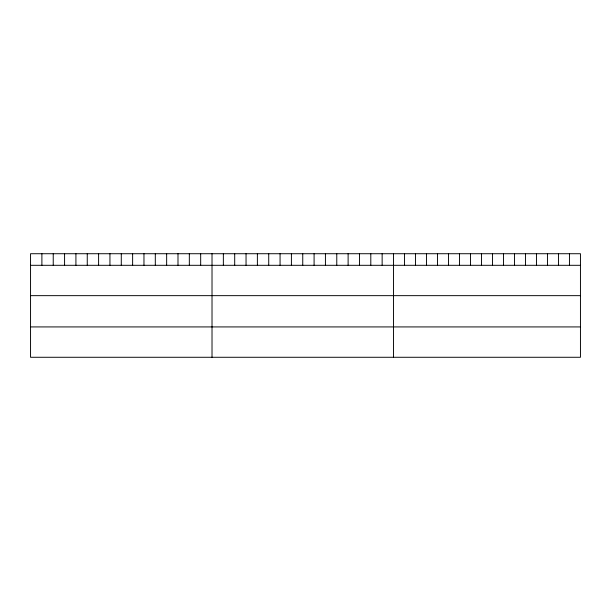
<?xml version="1.0" encoding="UTF-8"?>
<svg xmlns="http://www.w3.org/2000/svg" width="611" height="611" viewBox="0 0 611 611"><rect width="100%" height="100%" fill="white"/><g stroke="black" fill="none" stroke-linecap="round" stroke-linejoin="round"><path stroke-width="0.92" d="M580.45 265.304L580.45 357.275L30.55 357.275L30.55 253.725L580.45 253.725L580.45 265.304L30.55 265.304M30.55 295.655L580.45 295.655M30.55 326.923L580.45 326.923M569.452 253.725L569.452 265.304M558.454 253.725L558.454 265.304M547.456 253.725L547.456 265.304M536.458 253.725L536.458 265.304M525.46 253.725L525.46 265.304M514.462 253.725L514.462 265.304M503.464 253.725L503.464 265.304M492.466 253.725L492.466 265.304M481.468 253.725L481.468 265.304M470.47 253.725L470.47 265.304M459.472 253.725L459.472 265.304M448.474 253.725L448.474 265.304M437.476 253.725L437.476 265.304M426.478 253.725L426.478 265.304M415.48 253.725L415.48 265.304M404.482 253.725L404.482 265.304M393.484 253.725L393.484 357.275M382.142 253.725L382.142 265.304M370.801 253.725L370.801 265.304M359.459 253.725L359.459 265.304M348.117 253.725L348.117 265.304M336.776 253.725L336.776 265.304M325.434 253.725L325.434 265.304M314.092 253.725L314.092 265.304M302.75 253.725L302.75 265.304M291.409 253.725L291.409 265.304M280.067 253.725L280.067 265.304M268.725 253.725L268.725 265.304M257.384 253.725L257.384 265.304M246.042 253.725L246.042 265.304M234.7 253.725L234.7 265.304M223.359 253.725L223.359 265.304M212.017 253.725L212.017 357.275M200.675 253.725L200.675 265.304M189.334 253.725L189.334 265.304M177.992 253.725L177.992 265.304M166.65 253.725L166.65 265.304M155.309 253.725L155.309 265.304M143.967 253.725L143.967 265.304M132.625 253.725L132.625 265.304M121.284 253.725L121.284 265.304M109.942 253.725L109.942 265.304M98.6 253.725L98.6 265.304M87.258 253.725L87.258 265.304M75.917 253.725L75.917 265.304M64.575 253.725L64.575 265.304M53.233 253.725L53.233 265.304M41.892 253.725L41.892 265.304"/></g></svg>
